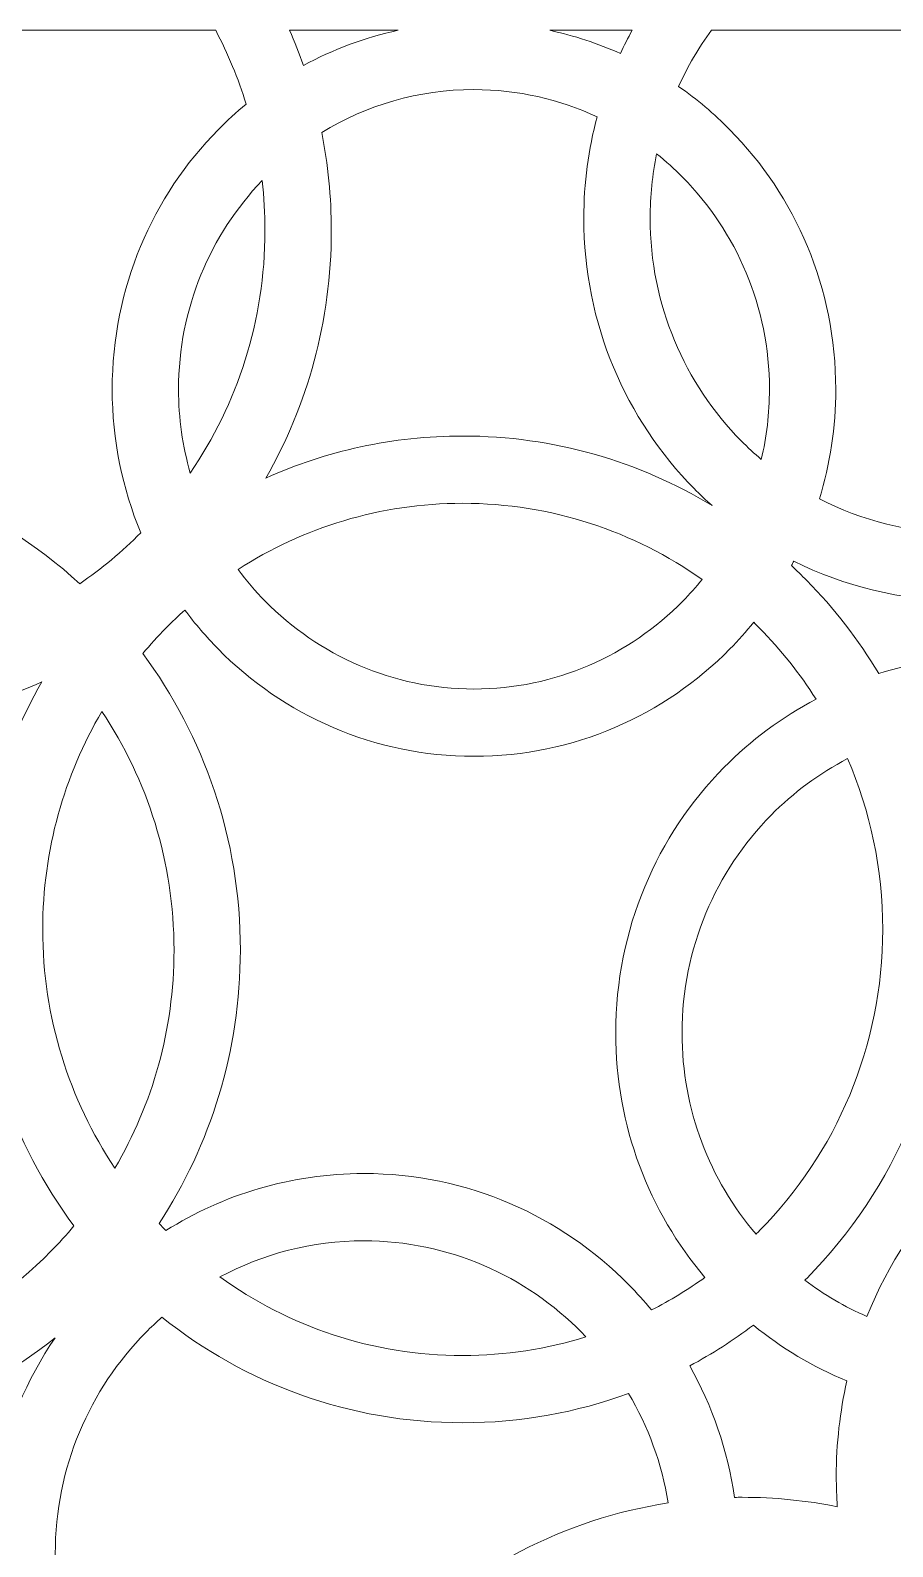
# Model space of a CAD drawing. Header units: millimetres. Extents: x -1200 to 1200, y -590 to 590.
# Drawn here: x -114 to 294, y -127 to 590 of the extents above; entities that cross this region are included whole.
import ezdxf

# ---------------------------------------------------------------- set-up
doc = ezdxf.new("R2010")
doc.units = ezdxf.units.MM
doc.header["$MEASUREMENT"] = 0
doc.layers.add('Layer 1', color=7, linetype='Continuous')

msp = doc.modelspace()

# ---------------------------------------------------------------- linework, layer by layer
at = {"layer": 'Layer 1', "color": 250, "lineweight": 20}
for points, knots in [([(-310.533, 589.9734), (-310.533, 589.9734), (-26.3712, 589.9734), (-26.3712, 589.9734), (-20.5506, 578.9256), (-15.7157, 567.2668), (-11.9876, 555.1163), (-16.6078, 551.316), (-21.0278, 547.2779), (-25.2283, 543.0162), (-56.1405, 511.6596), (-75.2642, 468.2927), (-75.2642, 420.3554), (-75.2642, 420.3554), (-75.3253, 420.3554), (-75.3253, 420.3554), (-75.3253, 420.3554), (-75.3253, 420.355), (-75.3253, 420.355), (-75.3253, 420.355), (-75.3253, 420.3514), (-75.3253, 420.3514), (-75.3253, 420.3514), (-75.2642, 420.3514), (-75.2642, 420.3514), (-75.2642, 396.2889), (-70.4444, 373.3776), (-61.7337, 352.5589), (-70.5686, 343.6579), (-80.2214, 335.5967), (-90.5637, 328.4948), (-131.2902, 365.7771), (-185.2788, 388.4821), (-244.5295, 388.4821), (-244.5295, 388.4821), (-244.5295, 388.5451), (-244.5295, 388.5451), (-244.5295, 388.5451), (-244.53, 388.5451), (-244.53, 388.5451), (-244.53, 388.5451), (-244.5331, 388.5451), (-244.5331, 388.5451), (-244.5331, 388.5451), (-244.5331, 388.4821), (-244.5331, 388.4821), (-282.7388, 388.4821), (-318.757, 379.0384), (-350.4421, 362.337), (-352.1968, 364.357), (-353.9138, 366.4138), (-355.5899, 368.5053), (-352.7097, 371.0842), (-349.9089, 373.7527), (-347.194, 376.5068), (-313.6335, 410.5495), (-292.873, 457.6255), (-292.873, 509.661), (-292.873, 509.661), (-292.8119, 509.661), (-292.8119, 509.661), (-292.8119, 509.661), (-292.8119, 509.6614), (-292.8119, 509.6614), (-292.8119, 509.6614), (-292.8119, 509.6638), (-292.8119, 509.6638), (-292.8119, 509.6638), (-292.873, 509.6638), (-292.873, 509.6638), (-292.873, 538.4011), (-299.2098, 565.6223), (-310.533, 589.9734)], [0, 0, 0, 0, 0.04166667, 0.04166667, 0.04166667, 0.08333333, 0.08333333, 0.08333333, 0.125, 0.125, 0.125, 0.16666667, 0.16666667, 0.16666667, 0.20833333, 0.20833333, 0.20833333, 0.25, 0.25, 0.25, 0.29166667, 0.29166667, 0.29166667, 0.33333333, 0.33333333, 0.33333333, 0.375, 0.375, 0.375, 0.41666667, 0.41666667, 0.41666667, 0.45833333, 0.45833333, 0.45833333, 0.5, 0.5, 0.5, 0.54166667, 0.54166667, 0.54166667, 0.58333333, 0.58333333, 0.58333333, 0.625, 0.625, 0.625, 0.66666667, 0.66666667, 0.66666667, 0.70833333, 0.70833333, 0.70833333, 0.75, 0.75, 0.75, 0.79166667, 0.79166667, 0.79166667, 0.83333333, 0.83333333, 0.83333333, 0.875, 0.875, 0.875, 0.91666667, 0.91666667, 0.91666667, 0.95833333, 0.95833333, 0.95833333, 1, 1, 1, 1]), ([(8.5787, 589.9734), (8.5787, 589.9734), (59.9095, 589.9734), (59.9095, 589.9734), (44.0463, 586.5531), (29.0001, 580.906), (15.1052, 573.3705), (13.1345, 579.0079), (10.9554, 584.5452), (8.5787, 589.9734)], [0, 0, 0, 0, 0.33333333, 0.33333333, 0.33333333, 0.66666667, 0.66666667, 0.66666667, 1, 1, 1, 1]), ([(131.4763, 589.9734), (131.4763, 589.9734), (170.4541, 589.9734), (170.4541, 589.9734), (168.4668, 586.3981), (166.595, 582.7472), (164.8459, 579.0261), (154.2468, 583.7788), (143.0791, 587.4717), (131.4763, 589.9734)], [0, 0, 0, 0, 0.33333333, 0.33333333, 0.33333333, 0.66666667, 0.66666667, 0.66666667, 1, 1, 1, 1]), ([(207.8991, 589.9734), (207.8991, 589.9734), (443.4724, 589.9734), (443.4724, 589.9734), (461.6771, 565.1741), (472.4533, 534.4704), (472.4537, 501.2497), (472.4537, 501.2497), (472.3918, 501.2497), (472.3918, 501.2497), (472.3918, 501.2497), (472.3918, 501.2469), (472.3918, 501.2469), (472.3918, 501.2469), (472.3918, 501.2461), (472.3918, 501.2461), (472.3918, 501.2461), (472.4537, 501.2461), (472.4537, 501.2461), (472.4537, 460.2004), (456.0058, 422.9928), (429.4183, 396.0236), (402.8305, 369.054), (366.1521, 352.3704), (325.6884, 352.37), (325.6884, 352.37), (325.6884, 352.4318), (325.6884, 352.4318), (325.6884, 352.4318), (325.686, 352.4318), (325.686, 352.4318), (325.686, 352.4318), (325.6852, 352.4318), (325.6852, 352.4318), (325.6852, 352.4318), (325.6852, 352.37), (325.6852, 352.37), (301.6659, 352.3704), (278.9801, 358.2488), (258.9469, 368.6676), (263.9545, 384.9883), (266.6516, 402.3483), (266.6516, 420.3538), (266.6516, 420.3538), (266.714, 420.3538), (266.714, 420.3538), (266.714, 420.3538), (266.714, 420.355), (266.714, 420.355), (266.714, 420.355), (266.714, 420.3562), (266.714, 420.3562), (266.714, 420.3562), (266.6516, 420.3562), (266.6516, 420.3562), (266.6513, 468.2927), (247.53, 511.6584), (216.617, 543.0153), (209.1818, 550.5577), (201.0595, 557.4068), (192.3551, 563.4609), (196.6378, 572.8662), (201.8586, 581.7447), (207.8991, 589.9734)], [0, 0, 0, 0, 0.04761905, 0.04761905, 0.04761905, 0.0952381, 0.0952381, 0.0952381, 0.14285714, 0.14285714, 0.14285714, 0.19047619, 0.19047619, 0.19047619, 0.23809524, 0.23809524, 0.23809524, 0.28571429, 0.28571429, 0.28571429, 0.33333333, 0.33333333, 0.33333333, 0.38095238, 0.38095238, 0.38095238, 0.42857143, 0.42857143, 0.42857143, 0.47619048, 0.47619048, 0.47619048, 0.52380952, 0.52380952, 0.52380952, 0.57142857, 0.57142857, 0.57142857, 0.61904762, 0.61904762, 0.61904762, 0.66666667, 0.66666667, 0.66666667, 0.71428571, 0.71428571, 0.71428571, 0.76190476, 0.76190476, 0.76190476, 0.80952381, 0.80952381, 0.80952381, 0.85714286, 0.85714286, 0.85714286, 0.9047619, 0.9047619, 0.9047619, 0.95238095, 0.95238095, 0.95238095, 1, 1, 1, 1]), ([(-2.6445, 378.4226), (25.7861, 391.1869), (57.2556, 398.2819), (90.3692, 398.2819), (90.3692, 398.2819), (90.3692, 398.3445), (90.3692, 398.3445), (90.3692, 398.3445), (90.3712, 398.3445), (90.3712, 398.3445), (90.3712, 398.3445), (90.3723, 398.3445), (90.3723, 398.3445), (90.3723, 398.3445), (90.3723, 398.2819), (90.3723, 398.2819), (133.4419, 398.2819), (173.7317, 386.2824), (208.1675, 365.41), (205.2608, 367.9978), (202.4386, 370.682), (199.7041, 373.4543), (167.4974, 406.1243), (147.5742, 451.305), (147.5742, 501.2453), (147.5742, 501.2453), (147.5123, 501.2453), (147.5123, 501.2453), (147.5123, 501.2453), (147.5123, 501.2469), (147.5123, 501.2469), (147.5123, 501.2469), (147.5123, 501.2493), (147.5123, 501.2493), (147.5123, 501.2493), (147.5742, 501.2493), (147.5742, 501.2493), (147.5742, 517.8114), (149.7664, 533.8511), (153.872, 549.0832), (136.1525, 557.358), (116.4468, 561.975), (95.6947, 561.975), (95.6947, 561.975), (95.6947, 561.912), (95.6947, 561.912), (95.6947, 561.912), (95.6939, 561.912), (95.6939, 561.912), (95.6939, 561.912), (95.6923, 561.912), (95.6923, 561.912), (95.6923, 561.912), (95.6923, 561.975), (95.6923, 561.975), (69.3888, 561.9746), (44.7669, 554.5598), (23.7404, 541.6777), (26.7123, 526.7072), (28.2736, 511.2163), (28.2736, 495.3531), (28.2736, 495.3531), (28.3348, 495.3531), (28.3348, 495.3531), (28.3348, 495.3531), (28.3348, 495.3511), (28.3348, 495.3511), (28.3348, 495.3511), (28.3348, 495.3495), (28.3348, 495.3495), (28.3348, 495.3495), (28.2736, 495.3495), (28.2736, 495.3495), (28.2732, 452.725), (17.0135, 412.7844), (-2.6445, 378.4226)], [0, 0, 0, 0, 0.04, 0.04, 0.04, 0.08, 0.08, 0.08, 0.12, 0.12, 0.12, 0.16, 0.16, 0.16, 0.2, 0.2, 0.2, 0.24, 0.24, 0.24, 0.28, 0.28, 0.28, 0.32, 0.32, 0.32, 0.36, 0.36, 0.36, 0.4, 0.4, 0.4, 0.44, 0.44, 0.44, 0.48, 0.48, 0.48, 0.52, 0.52, 0.52, 0.56, 0.56, 0.56, 0.6, 0.6, 0.6, 0.64, 0.64, 0.64, 0.68, 0.68, 0.68, 0.72, 0.72, 0.72, 0.76, 0.76, 0.76, 0.8, 0.8, 0.8, 0.84, 0.84, 0.84, 0.88, 0.88, 0.88, 0.92, 0.92, 0.92, 0.96, 0.96, 0.96, 1, 1, 1, 1]), ([(231.4433, 387.2034), (233.9673, 397.8406), (235.3063, 408.9405), (235.3063, 420.3538), (235.3063, 420.3538), (235.2452, 420.3538), (235.2452, 420.3538), (235.2452, 420.3538), (235.2452, 420.355), (235.2452, 420.355), (235.2452, 420.355), (235.2452, 420.3562), (235.2452, 420.3562), (235.2452, 420.3562), (235.3063, 420.3562), (235.3063, 420.3562), (235.3063, 459.3985), (219.6603, 494.7902), (194.3682, 520.4464), (190.4619, 524.4077), (186.3288, 528.1345), (181.987, 531.6069), (179.9771, 521.8031), (178.9195, 511.6495), (178.9195, 501.2493), (178.9195, 501.2493), (178.9806, 501.2493), (178.9806, 501.2493), (178.9806, 501.2493), (178.9806, 501.2469), (178.9806, 501.2469), (178.9806, 501.2469), (178.9806, 501.2453), (178.9806, 501.2453), (178.9806, 501.2453), (178.9195, 501.2453), (178.9195, 501.2453), (178.9199, 460.1996), (195.3674, 422.9933), (221.9545, 396.0241), (224.9879, 392.9465), (228.1558, 390.0035), (231.4433, 387.2034)], [0, 0, 0, 0, 0.07142857, 0.07142857, 0.07142857, 0.14285714, 0.14285714, 0.14285714, 0.21428571, 0.21428571, 0.21428571, 0.28571429, 0.28571429, 0.28571429, 0.35714286, 0.35714286, 0.35714286, 0.42857143, 0.42857143, 0.42857143, 0.5, 0.5, 0.5, 0.57142857, 0.57142857, 0.57142857, 0.64285714, 0.64285714, 0.64285714, 0.71428571, 0.71428571, 0.71428571, 0.78571429, 0.78571429, 0.78571429, 0.85714286, 0.85714286, 0.85714286, 0.92857143, 0.92857143, 0.92857143, 1, 1, 1, 1]), ([(-38.3797, 380.8061), (-16.1187, 413.3404), (-3.0717, 452.8167), (-3.0717, 495.3495), (-3.0717, 495.3495), (-3.1332, 495.3495), (-3.1332, 495.3495), (-3.1332, 495.3495), (-3.1332, 495.3511), (-3.1332, 495.3511), (-3.1332, 495.3511), (-3.1332, 495.3531), (-3.1332, 495.3531), (-3.1332, 495.3531), (-3.0717, 495.3531), (-3.0717, 495.3531), (-3.0717, 503.336), (-3.5342, 511.211), (-4.4282, 518.9525), (-28.8679, 493.4247), (-43.9189, 458.6458), (-43.9189, 420.3554), (-43.9189, 420.3554), (-43.857, 420.3554), (-43.857, 420.3554), (-43.857, 420.3554), (-43.857, 420.355), (-43.857, 420.355), (-43.857, 420.355), (-43.857, 420.3514), (-43.857, 420.3514), (-43.857, 420.3514), (-43.9189, 420.3514), (-43.9189, 420.3514), (-43.9189, 406.6314), (-41.9832, 393.3604), (-38.3797, 380.8061)], [0, 0, 0, 0, 0.08333333, 0.08333333, 0.08333333, 0.16666667, 0.16666667, 0.16666667, 0.25, 0.25, 0.25, 0.33333333, 0.33333333, 0.33333333, 0.41666667, 0.41666667, 0.41666667, 0.5, 0.5, 0.5, 0.58333333, 0.58333333, 0.58333333, 0.66666667, 0.66666667, 0.66666667, 0.75, 0.75, 0.75, 0.83333333, 0.83333333, 0.83333333, 0.91666667, 0.91666667, 0.91666667, 1, 1, 1, 1]), ([(203.5279, 330.5012), (171.4109, 353.1848), (132.4057, 366.4853), (90.3723, 366.4861), (90.3723, 366.4861), (90.3723, 366.4227), (90.3723, 366.4227), (90.3723, 366.4227), (90.3712, 366.4227), (90.3712, 366.4227), (90.3712, 366.4227), (90.3692, 366.4227), (90.3692, 366.4227), (90.3692, 366.4227), (90.3692, 366.4861), (90.3692, 366.4861), (51.3374, 366.4853), (14.9162, 355.0143), (-15.8027, 335.2131), (-11.8729, 329.931), (-7.5866, 324.9353), (-2.9796, 320.2625), (22.3133, 294.6055), (57.2036, 278.7338), (95.6928, 278.7338), (95.6928, 278.7338), (95.6928, 278.7968), (95.6928, 278.7968), (95.6928, 278.7968), (95.6939, 278.7968), (95.6939, 278.7968), (95.6939, 278.7968), (95.6963, 278.7968), (95.6963, 278.7968), (95.6963, 278.7968), (95.6963, 278.7338), (95.6963, 278.7338), (134.1842, 278.7338), (169.0746, 294.6055), (194.3671, 320.2613), (197.5811, 323.5212), (200.6386, 326.9391), (203.5279, 330.5012)], [0, 0, 0, 0, 0.07142857, 0.07142857, 0.07142857, 0.14285714, 0.14285714, 0.14285714, 0.21428571, 0.21428571, 0.21428571, 0.28571429, 0.28571429, 0.28571429, 0.35714286, 0.35714286, 0.35714286, 0.42857143, 0.42857143, 0.42857143, 0.5, 0.5, 0.5, 0.57142857, 0.57142857, 0.57142857, 0.64285714, 0.64285714, 0.64285714, 0.71428571, 0.71428571, 0.71428571, 0.78571429, 0.78571429, 0.78571429, 0.85714286, 0.85714286, 0.85714286, 0.92857143, 0.92857143, 0.92857143, 1, 1, 1, 1]), ([(245.7026, 337.0353), (248.1544, 334.7544), (250.5614, 332.4223), (252.9135, 330.0368), (265.9053, 316.8579), (277.3485, 302.1022), (286.9412, 286.0767), (302.9386, 290.9595), (319.9039, 293.5864), (337.4801, 293.5864), (337.4801, 293.5864), (337.4801, 293.649), (337.4801, 293.649), (337.4801, 293.649), (337.4817, 293.649), (337.4817, 293.649), (337.4817, 293.649), (337.4837, 293.649), (337.4837, 293.649), (337.4837, 293.649), (337.4837, 293.5864), (337.4837, 293.5864), (342.3587, 293.5864), (347.1856, 293.3817), (351.9594, 292.9848), (356.071, 304.971), (361.9754, 316.0984), (369.3463, 326.0323), (355.3787, 322.4686), (340.7545, 320.5738), (325.6884, 320.5734), (325.6884, 320.5734), (325.6884, 320.5112), (325.6884, 320.5112), (325.6884, 320.5112), (325.686, 320.5112), (325.686, 320.5112), (325.686, 320.5112), (325.6852, 320.5112), (325.6852, 320.5112), (325.6852, 320.5112), (325.6852, 320.5734), (325.6852, 320.5734), (297.3638, 320.5738), (270.5961, 327.2634), (246.8344, 339.164), (246.4625, 338.4521), (246.0841, 337.7419), (245.7026, 337.0353)], [0, 0, 0, 0, 0.0625, 0.0625, 0.0625, 0.125, 0.125, 0.125, 0.1875, 0.1875, 0.1875, 0.25, 0.25, 0.25, 0.3125, 0.3125, 0.3125, 0.375, 0.375, 0.375, 0.4375, 0.4375, 0.4375, 0.5, 0.5, 0.5, 0.5625, 0.5625, 0.5625, 0.625, 0.625, 0.625, 0.6875, 0.6875, 0.6875, 0.75, 0.75, 0.75, 0.8125, 0.8125, 0.8125, 0.875, 0.875, 0.875, 0.9375, 0.9375, 0.9375, 1, 1, 1, 1]), ([(-350.4437, -14.8664), (-319.7784, -34.5642), (-283.4537, -45.9702), (-244.5323, -45.9702), (-244.5323, -45.9702), (-244.5323, -45.9072), (-244.5323, -45.9072), (-244.5323, -45.9072), (-244.53, -45.9072), (-244.53, -45.9072), (-244.53, -45.9072), (-244.528, -45.9072), (-244.528, -45.9072), (-244.528, -45.9072), (-244.528, -45.9702), (-244.528, -45.9702), (-189.789, -45.9698), (-140.1827, -23.4138), (-104.2383, 13.048), (-100.4546, 16.8862), (-96.8257, 20.8795), (-93.3549, 25.0136), (-122.2916, 64.0054), (-139.4479, 112.5349), (-139.4482, 165.1554), (-139.4482, 165.1554), (-139.5102, 165.1554), (-139.5102, 165.1554), (-139.5102, 165.1554), (-139.5102, 165.1571), (-139.5102, 165.1571), (-139.5102, 165.1571), (-139.5102, 165.1587), (-139.5102, 165.1587), (-139.5102, 165.1587), (-139.4482, 165.1587), (-139.4482, 165.1587), (-139.4482, 207.7839), (-128.1889, 247.7241), (-108.5313, 282.0859), (-136.9608, 269.3208), (-168.4299, 262.2262), (-201.5426, 262.2262), (-201.5426, 262.2262), (-201.5426, 262.1632), (-201.5426, 262.1632), (-201.5426, 262.1632), (-201.5462, 262.1632), (-201.5462, 262.1632), (-201.5462, 262.1632), (-201.5466, 262.1632), (-201.5466, 262.1632), (-201.5466, 262.1632), (-201.5466, 262.2262), (-201.5466, 262.2262), (-260.7985, 262.2262), (-314.7895, 284.9312), (-355.5168, 322.2159), (-366.0457, 314.9876), (-375.8596, 306.7601), (-384.8224, 297.6685), (-390.0829, 292.3323), (-395.0468, 286.6969), (-399.6939, 280.7942), (-382.9844, 271.9102), (-367.7785, 260.5219), (-354.5676, 247.1197), (-321.0075, 213.0777), (-300.2471, 166.0013), (-300.2471, 113.9679), (-300.2471, 113.9679), (-300.1848, 113.9679), (-300.1848, 113.9679), (-300.1848, 113.9679), (-300.1848, 113.9659), (-300.1848, 113.9659), (-300.1848, 113.9659), (-300.1848, 113.9647), (-300.1848, 113.9647), (-300.1848, 113.9647), (-300.2471, 113.9647), (-300.2471, 113.9647), (-300.2471, 64.0979), (-319.3163, 18.7855), (-350.4437, -14.8664)], [0, 0, 0, 0, 0.03571429, 0.03571429, 0.03571429, 0.07142857, 0.07142857, 0.07142857, 0.10714286, 0.10714286, 0.10714286, 0.14285714, 0.14285714, 0.14285714, 0.17857143, 0.17857143, 0.17857143, 0.21428571, 0.21428571, 0.21428571, 0.25, 0.25, 0.25, 0.28571429, 0.28571429, 0.28571429, 0.32142857, 0.32142857, 0.32142857, 0.35714286, 0.35714286, 0.35714286, 0.39285714, 0.39285714, 0.39285714, 0.42857143, 0.42857143, 0.42857143, 0.46428571, 0.46428571, 0.46428571, 0.5, 0.5, 0.5, 0.53571429, 0.53571429, 0.53571429, 0.57142857, 0.57142857, 0.57142857, 0.60714286, 0.60714286, 0.60714286, 0.64285714, 0.64285714, 0.64285714, 0.67857143, 0.67857143, 0.67857143, 0.71428571, 0.71428571, 0.71428571, 0.75, 0.75, 0.75, 0.78571429, 0.78571429, 0.78571429, 0.82142857, 0.82142857, 0.82142857, 0.85714286, 0.85714286, 0.85714286, 0.89285714, 0.89285714, 0.89285714, 0.92857143, 0.92857143, 0.92857143, 0.96428571, 0.96428571, 0.96428571, 1, 1, 1, 1]), ([(-49.8943, 22.8204), (-22.7714, 39.9276), (9.2659, 49.8114), (43.5973, 49.813), (43.5973, 49.813), (43.5973, 49.8744), (43.5973, 49.8744), (43.5973, 49.8744), (43.6001, 49.8744), (43.6001, 49.8744), (43.6001, 49.8744), (43.6009, 49.8744), (43.6009, 49.8744), (43.6009, 49.8744), (43.6009, 49.813), (43.6009, 49.813), (92.5625, 49.813), (136.8567, 29.7139), (168.8861, -2.776), (172.6296, -6.5734), (176.2033, -10.5441), (179.6015, -14.6702), (188.3896, -10.1666), (196.8046, -5.0201), (204.7868, 0.7097), (178.5301, 31.723), (162.6581, 72.0876), (162.6577, 116.2459), (162.6577, 116.2459), (162.5958, 116.2459), (162.5958, 116.2459), (162.5958, 116.2459), (162.5958, 116.248), (162.5958, 116.248), (162.5958, 116.248), (162.5958, 116.2496), (162.5958, 116.2496), (162.5958, 116.2496), (162.6577, 116.2496), (162.6577, 116.2496), (162.6581, 165.2693), (182.2137, 209.6162), (213.8266, 241.6834), (226.5357, 254.5757), (241.2036, 265.4895), (257.3399, 273.9334), (249.6352, 286.0614), (240.6827, 297.3039), (230.6632, 307.4671), (229.7362, 308.4075), (228.7962, 309.3369), (227.8517, 310.2591), (224.3082, 305.8847), (220.5579, 301.6912), (216.6162, 297.6927), (185.704, 266.3353), (142.9529, 246.9384), (95.6963, 246.9372), (95.6963, 246.9372), (95.6963, 246.8746), (95.6963, 246.8746), (95.6963, 246.8746), (95.6939, 246.8746), (95.6939, 246.8746), (95.6939, 246.8746), (95.6928, 246.8746), (95.6928, 246.8746), (95.6928, 246.8746), (95.6928, 246.9372), (95.6928, 246.9372), (48.4354, 246.9384), (5.6835, 266.3358), (-25.2295, 297.6927), (-30.8747, 303.4197), (-36.1272, 309.5473), (-40.9411, 316.029), (-44.0209, 313.2684), (-47.0158, 310.4146), (-49.9209, 307.4675), (-53.7054, 303.6293), (-57.3351, 299.6356), (-60.8047, 295.5007), (-31.8692, 256.5085), (-14.7121, 207.9805), (-14.7117, 155.3609), (-14.7117, 155.3609), (-14.6494, 155.3609), (-14.6494, 155.3609), (-14.6494, 155.3609), (-14.6494, 155.3572), (-14.6494, 155.3572), (-14.6494, 155.3572), (-14.6494, 155.3568), (-14.6494, 155.3568), (-14.6494, 155.3568), (-14.7117, 155.3568), (-14.7117, 155.3568), (-14.7117, 107.567), (-28.8651, 63.1514), (-53.1397, 26.1886), (-52.0793, 25.0629), (-51.0067, 23.9485), (-49.9213, 22.8482), (-49.9213, 22.8482), (-49.8943, 22.8204), (-49.8943, 22.8204)], [0, 0, 0, 0, 0.02857143, 0.02857143, 0.02857143, 0.05714286, 0.05714286, 0.05714286, 0.08571429, 0.08571429, 0.08571429, 0.11428571, 0.11428571, 0.11428571, 0.14285714, 0.14285714, 0.14285714, 0.17142857, 0.17142857, 0.17142857, 0.2, 0.2, 0.2, 0.22857143, 0.22857143, 0.22857143, 0.25714286, 0.25714286, 0.25714286, 0.28571429, 0.28571429, 0.28571429, 0.31428571, 0.31428571, 0.31428571, 0.34285714, 0.34285714, 0.34285714, 0.37142857, 0.37142857, 0.37142857, 0.4, 0.4, 0.4, 0.42857143, 0.42857143, 0.42857143, 0.45714286, 0.45714286, 0.45714286, 0.48571429, 0.48571429, 0.48571429, 0.51428571, 0.51428571, 0.51428571, 0.54285714, 0.54285714, 0.54285714, 0.57142857, 0.57142857, 0.57142857, 0.6, 0.6, 0.6, 0.62857143, 0.62857143, 0.62857143, 0.65714286, 0.65714286, 0.65714286, 0.68571429, 0.68571429, 0.68571429, 0.71428571, 0.71428571, 0.71428571, 0.74285714, 0.74285714, 0.74285714, 0.77142857, 0.77142857, 0.77142857, 0.8, 0.8, 0.8, 0.82857143, 0.82857143, 0.82857143, 0.85714286, 0.85714286, 0.85714286, 0.88571429, 0.88571429, 0.88571429, 0.91428571, 0.91428571, 0.91428571, 0.94285714, 0.94285714, 0.94285714, 0.97142857, 0.97142857, 0.97142857, 1, 1, 1, 1]), ([(-74.0037, 52.4003), (-56.2561, 82.5407), (-46.0575, 117.7544), (-46.0575, 155.3568), (-46.0575, 155.3568), (-46.1182, 155.3568), (-46.1182, 155.3568), (-46.1182, 155.3568), (-46.1182, 155.3572), (-46.1182, 155.3572), (-46.1182, 155.3572), (-46.1182, 155.3609), (-46.1182, 155.3609), (-46.1182, 155.3609), (-46.0575, 155.3609), (-46.0575, 155.3609), (-46.0575, 197.1168), (-58.6328, 235.9265), (-80.1562, 268.114), (-97.9032, 237.9748), (-108.1025, 202.7615), (-108.1025, 165.1587), (-108.1025, 165.1587), (-108.041, 165.1587), (-108.041, 165.1587), (-108.041, 165.1587), (-108.041, 165.1571), (-108.041, 165.1571), (-108.041, 165.1571), (-108.041, 165.1554), (-108.041, 165.1554), (-108.041, 165.1554), (-108.1025, 165.1554), (-108.1025, 165.1554), (-108.1025, 123.3995), (-95.5272, 84.5886), (-74.0037, 52.4003)], [0, 0, 0, 0, 0.08333333, 0.08333333, 0.08333333, 0.16666667, 0.16666667, 0.16666667, 0.25, 0.25, 0.25, 0.33333333, 0.33333333, 0.33333333, 0.41666667, 0.41666667, 0.41666667, 0.5, 0.5, 0.5, 0.58333333, 0.58333333, 0.58333333, 0.66666667, 0.66666667, 0.66666667, 0.75, 0.75, 0.75, 0.83333333, 0.83333333, 0.83333333, 0.91666667, 0.91666667, 0.91666667, 1, 1, 1, 1]), ([(301.6119, 257.1876), (313.5652, 228.9595), (320.1901, 197.85), (320.1901, 165.1595), (320.1901, 165.1595), (320.2521, 165.1595), (320.2521, 165.1595), (320.2521, 165.1595), (320.2521, 165.1571), (320.2521, 165.1571), (320.2521, 165.1571), (320.2521, 165.1562), (320.2521, 165.1562), (320.2521, 165.1562), (320.1901, 165.1562), (320.1901, 165.1562), (320.1901, 100.7345), (294.4781, 42.4402), (252.9131, 0.2777), (252.6221, -0.0175), (252.3272, -0.3086), (252.035, -0.6013), (261.0672, -7.4161), (270.9117, -13.1791), (281.3918, -17.7122), (291.4034, 7.2434), (306.2269, 29.6796), (324.6911, 48.4095), (360.4069, 84.6395), (409.7929, 107.051), (464.3786, 107.051), (464.3786, 107.051), (464.3786, 107.1136), (464.3786, 107.1136), (464.3786, 107.1136), (464.3802, 107.1136), (464.3802, 107.1136), (464.3802, 107.1136), (464.3818, 107.1136), (464.3818, 107.1136), (464.3818, 107.1136), (464.3818, 107.051), (464.3818, 107.051), (469.8538, 107.051), (475.2731, 106.822), (480.6316, 106.3795), (480.848, 109.6407), (480.9603, 112.9306), (480.9603, 116.2476), (480.9603, 116.2476), (480.8992, 116.2476), (480.8992, 116.2476), (480.8992, 116.2476), (480.8992, 116.248), (480.8992, 116.248), (480.8992, 116.248), (480.8992, 116.2512), (480.8992, 116.2512), (480.8992, 116.2512), (480.9603, 116.2512), (480.9603, 116.2512), (480.9603, 121.6924), (480.6622, 127.0653), (480.0858, 132.3534), (475.1854, 131.7369), (470.1933, 131.4175), (465.1253, 131.4175), (465.1253, 131.4175), (465.1253, 131.3549), (465.1253, 131.3549), (465.1253, 131.3549), (465.1222, 131.3549), (465.1222, 131.3549), (465.1222, 131.3549), (465.1214, 131.3549), (465.1214, 131.3549), (465.1214, 131.3549), (465.1214, 131.4175), (465.1214, 131.4175), (431.988, 131.4179), (402.0262, 145.0063), (380.3722, 166.9716), (358.7185, 188.9373), (345.3238, 219.3284), (345.3226, 252.9372), (345.3226, 252.9372), (345.2618, 252.9372), (345.2618, 252.9372), (345.2618, 252.9372), (345.2618, 252.94), (345.2618, 252.94), (345.2618, 252.94), (345.2618, 252.9404), (345.2618, 252.9404), (345.2618, 252.9404), (345.3226, 252.9404), (345.3226, 252.9404), (345.3226, 255.8382), (345.4238, 258.711), (345.6203, 261.556), (342.926, 261.7094), (340.215, 261.7898), (337.4837, 261.7898), (337.4837, 261.7898), (337.4837, 261.7272), (337.4837, 261.7272), (337.4837, 261.7272), (337.4817, 261.7272), (337.4817, 261.7272), (337.4817, 261.7272), (337.4801, 261.7272), (337.4801, 261.7272), (337.4801, 261.7272), (337.4801, 261.7898), (337.4801, 261.7898), (325.0989, 261.7898), (313.0789, 260.1908), (301.6119, 257.1876)], [0, 0, 0, 0, 0.02564103, 0.02564103, 0.02564103, 0.05128205, 0.05128205, 0.05128205, 0.07692308, 0.07692308, 0.07692308, 0.1025641, 0.1025641, 0.1025641, 0.12820513, 0.12820513, 0.12820513, 0.15384615, 0.15384615, 0.15384615, 0.17948718, 0.17948718, 0.17948718, 0.20512821, 0.20512821, 0.20512821, 0.23076923, 0.23076923, 0.23076923, 0.25641026, 0.25641026, 0.25641026, 0.28205128, 0.28205128, 0.28205128, 0.30769231, 0.30769231, 0.30769231, 0.33333333, 0.33333333, 0.33333333, 0.35897436, 0.35897436, 0.35897436, 0.38461538, 0.38461538, 0.38461538, 0.41025641, 0.41025641, 0.41025641, 0.43589744, 0.43589744, 0.43589744, 0.46153846, 0.46153846, 0.46153846, 0.48717949, 0.48717949, 0.48717949, 0.51282051, 0.51282051, 0.51282051, 0.53846154, 0.53846154, 0.53846154, 0.56410256, 0.56410256, 0.56410256, 0.58974359, 0.58974359, 0.58974359, 0.61538462, 0.61538462, 0.61538462, 0.64102564, 0.64102564, 0.64102564, 0.66666667, 0.66666667, 0.66666667, 0.69230769, 0.69230769, 0.69230769, 0.71794872, 0.71794872, 0.71794872, 0.74358974, 0.74358974, 0.74358974, 0.76923077, 0.76923077, 0.76923077, 0.79487179, 0.79487179, 0.79487179, 0.82051282, 0.82051282, 0.82051282, 0.84615385, 0.84615385, 0.84615385, 0.87179487, 0.87179487, 0.87179487, 0.8974359, 0.8974359, 0.8974359, 0.92307692, 0.92307692, 0.92307692, 0.94871795, 0.94871795, 0.94871795, 0.97435897, 0.97435897, 0.97435897, 1, 1, 1, 1]), ([(228.9597, 21.1407), (229.531, 21.7068), (230.0987, 22.2749), (230.6628, 22.847), (266.608, 59.3092), (288.8448, 109.6286), (288.8448, 165.1562), (288.8448, 165.1562), (288.7833, 165.1562), (288.7833, 165.1562), (288.7833, 165.1562), (288.7833, 165.1571), (288.7833, 165.1571), (288.7833, 165.1571), (288.7833, 165.1595), (288.7833, 165.1595), (288.7833, 165.1595), (288.8448, 165.1595), (288.8448, 165.1595), (288.8448, 193.8423), (282.9102, 221.1357), (272.2186, 245.8454), (258.8195, 238.8744), (246.6336, 229.8231), (236.0757, 219.1144), (210.0834, 192.7477), (194.0038, 156.3747), (194.0038, 116.2496), (194.0038, 116.2496), (194.065, 116.2496), (194.065, 116.2496), (194.065, 116.2496), (194.065, 116.248), (194.065, 116.248), (194.065, 116.248), (194.065, 116.2459), (194.065, 116.2459), (194.065, 116.2459), (194.0038, 116.2459), (194.0038, 116.2459), (194.0038, 79.9227), (207.1806, 46.6741), (228.9597, 21.1407)], [0, 0, 0, 0, 0.07142857, 0.07142857, 0.07142857, 0.14285714, 0.14285714, 0.14285714, 0.21428571, 0.21428571, 0.21428571, 0.28571429, 0.28571429, 0.28571429, 0.35714286, 0.35714286, 0.35714286, 0.42857143, 0.42857143, 0.42857143, 0.5, 0.5, 0.5, 0.57142857, 0.57142857, 0.57142857, 0.64285714, 0.64285714, 0.64285714, 0.71428571, 0.71428571, 0.71428571, 0.78571429, 0.78571429, 0.78571429, 0.85714286, 0.85714286, 0.85714286, 0.92857143, 0.92857143, 0.92857143, 1, 1, 1, 1]), ([(148.5702, -27.3481), (147.9315, -26.6758), (147.288, -26.0059), (146.6357, -25.345), (120.227, 1.4441), (83.7934, 18.0163), (43.6009, 18.0163), (43.6009, 18.0163), (43.6009, 17.9538), (43.6009, 17.9538), (43.6009, 17.9538), (43.6001, 17.9538), (43.6001, 17.9538), (43.6001, 17.9538), (43.5973, 17.9538), (43.5973, 17.9538), (43.5973, 17.9538), (43.5973, 18.0163), (43.5973, 18.0163), (19.0667, 18.0163), (-4.0626, 11.8411), (-24.3689, 0.9407), (8.0467, -22.4294), (47.6438, -36.1708), (90.3692, -36.1708), (90.3692, -36.1708), (90.3692, -36.1086), (90.3692, -36.1086), (90.3692, -36.1086), (90.3712, -36.1086), (90.3712, -36.1086), (90.3712, -36.1086), (90.3727, -36.1086), (90.3727, -36.1086), (90.3727, -36.1086), (90.3727, -36.1708), (90.3727, -36.1708), (110.6187, -36.1708), (130.1611, -33.0828), (148.5702, -27.3481)], [0, 0, 0, 0, 0.07692308, 0.07692308, 0.07692308, 0.15384615, 0.15384615, 0.15384615, 0.23076923, 0.23076923, 0.23076923, 0.30769231, 0.30769231, 0.30769231, 0.38461538, 0.38461538, 0.38461538, 0.46153846, 0.46153846, 0.46153846, 0.53846154, 0.53846154, 0.53846154, 0.61538462, 0.61538462, 0.61538462, 0.69230769, 0.69230769, 0.69230769, 0.76923077, 0.76923077, 0.76923077, 0.84615385, 0.84615385, 0.84615385, 0.92307692, 0.92307692, 0.92307692, 1, 1, 1, 1]), ([(1.5774, -271.48), (12.4811, -233.1363), (32.8147, -198.8666), (59.8635, -171.4298), (93.653, -137.1537), (137.952, -113.5042), (187.4623, -105.8569), (184.4479, -87.2004), (177.9806, -69.7093), (168.7455, -54.079), (144.2915, -63.0649), (117.9002, -67.967), (90.3727, -67.9674), (90.3727, -67.9674), (90.3727, -68.0296), (90.3727, -68.0296), (90.3727, -68.0296), (90.3712, -68.0296), (90.3712, -68.0296), (90.3712, -68.0296), (90.3692, -68.0296), (90.3692, -68.0296), (90.3692, -68.0296), (90.3692, -67.9674), (90.3692, -67.9674), (36.6886, -67.9662), (-12.6752, -49.3315), (-51.7689, -18.1022), (-54.4085, -20.4231), (-56.9658, -22.8392), (-59.4359, -25.3442), (-85.8451, -52.1337), (-102.1823, -89.0913), (-102.1823, -129.8616), (-102.1823, -129.8616), (-102.1211, -129.8616), (-102.1211, -129.8616), (-102.1211, -129.8616), (-102.1211, -129.862), (-102.1211, -129.862), (-102.1211, -129.862), (-102.1211, -129.8657), (-102.1211, -129.8657), (-102.1211, -129.8657), (-102.1823, -129.8657), (-102.1823, -129.8657), (-102.1823, -170.6348), (-85.8451, -207.5912), (-59.4367, -234.3799), (-42.6231, -251.4354), (-21.7456, -264.3475), (1.5774, -271.48)], [0, 0, 0, 0, 0.05882353, 0.05882353, 0.05882353, 0.11764706, 0.11764706, 0.11764706, 0.17647059, 0.17647059, 0.17647059, 0.23529412, 0.23529412, 0.23529412, 0.29411765, 0.29411765, 0.29411765, 0.35294118, 0.35294118, 0.35294118, 0.41176471, 0.41176471, 0.41176471, 0.47058824, 0.47058824, 0.47058824, 0.52941176, 0.52941176, 0.52941176, 0.58823529, 0.58823529, 0.58823529, 0.64705882, 0.64705882, 0.64705882, 0.70588235, 0.70588235, 0.70588235, 0.76470588, 0.76470588, 0.76470588, 0.82352941, 0.82352941, 0.82352941, 0.88235294, 0.88235294, 0.88235294, 0.94117647, 0.94117647, 0.94117647, 1, 1, 1, 1]), ([(-166.21, -63.8974), (-155.9915, -69.5671), (-146.6675, -76.6767), (-138.505, -84.9563), (-135.5431, -87.9611), (-132.7352, -91.1206), (-130.0901, -94.4226), (-125.2953, -70.0589), (-115.6545, -47.4815), (-102.2307, -27.772), (-121.3314, -43.0578), (-142.8909, -55.3343), (-166.21, -63.8974)], [0, 0, 0, 0, 0.25, 0.25, 0.25, 0.5, 0.5, 0.5, 0.75, 0.75, 0.75, 1, 1, 1, 1]), ([(218.7977, -103.215), (219.9962, -103.196), (221.1986, -103.1839), (222.4027, -103.1839), (222.4027, -103.1839), (222.4027, -103.1218), (222.4027, -103.1218), (222.4027, -103.1218), (222.4046, -103.1218), (222.4046, -103.1218), (222.4046, -103.1218), (222.4066, -103.1218), (222.4066, -103.1218), (222.4066, -103.1218), (222.4066, -103.1839), (222.4066, -103.1839), (237.7998, -103.1839), (252.8377, -104.7207), (267.3817, -107.6444), (267.0518, -102.9037), (266.8803, -98.1183), (266.8803, -93.2917), (266.8803, -93.2917), (266.8184, -93.2917), (266.8184, -93.2917), (266.8184, -93.2917), (266.8184, -93.2896), (266.8184, -93.2896), (266.8184, -93.2896), (266.8184, -93.2892), (266.8184, -93.2892), (266.8184, -93.2892), (266.8803, -93.2892), (266.8803, -93.2892), (266.8811, -77.7866), (268.6127, -62.6986), (271.8907, -48.2103), (255.8337, -41.6265), (240.9658, -32.6964), (227.7033, -21.8391), (218.2303, -29.0051), (208.1929, -35.4464), (197.6712, -41.0862), (208.2306, -59.924), (215.5324, -80.8964), (218.7977, -103.215)], [0, 0, 0, 0, 0.06666667, 0.06666667, 0.06666667, 0.13333333, 0.13333333, 0.13333333, 0.2, 0.2, 0.2, 0.26666667, 0.26666667, 0.26666667, 0.33333333, 0.33333333, 0.33333333, 0.4, 0.4, 0.4, 0.46666667, 0.46666667, 0.46666667, 0.53333333, 0.53333333, 0.53333333, 0.6, 0.6, 0.6, 0.66666667, 0.66666667, 0.66666667, 0.73333333, 0.73333333, 0.73333333, 0.8, 0.8, 0.8, 0.86666667, 0.86666667, 0.86666667, 0.93333333, 0.93333333, 0.93333333, 1, 1, 1, 1])]:
    msp.add_open_spline(points, degree=3, knots=knots, dxfattribs=at)

doc.saveas('drawing.dxf')
